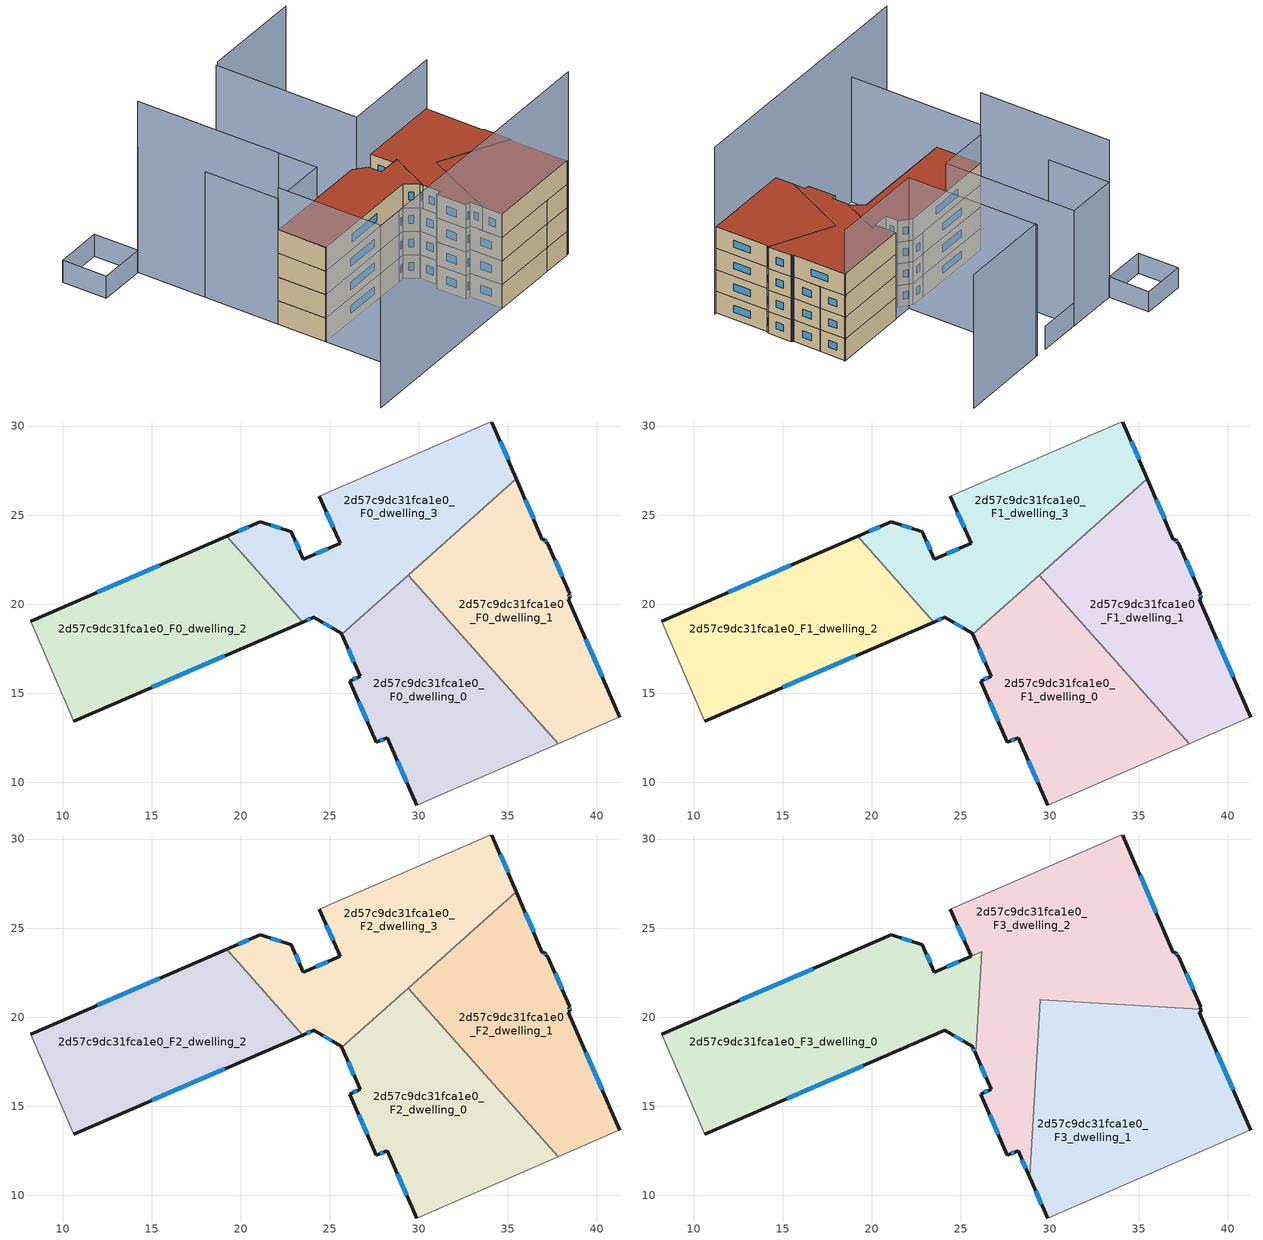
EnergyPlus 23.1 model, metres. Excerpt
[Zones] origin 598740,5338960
2d57c9dc31fca1e0_F0_dwelling_0
 floor ground (EU_floor_Construction): 29.4,21.63 37.83,12.17 29.88,8.72 28.22,12.5 27.62,12.24 26.11,15.68 26.71,15.94 25.68,18.31 z0
 wall outside (EU_wall_Construction): 25.68,18.31 26.71,15.94 26.11,15.68 27.62,12.24 28.22,12.5 29.88,8.72 z0:3
 wall adiabatic (EU_wall_Construction): 29.88,8.72 37.83,12.17 z0:3
 wall to 2d57c9dc31fca1e0_F0_dwelling_1 (EU_wall_Construction): 37.83,12.17 29.4,21.63 z0:3
 wall to 2d57c9dc31fca1e0_F0_dwelling_3 (EU_wall_Construction): 29.4,21.63 25.68,18.31 z0:3
 window (EU_Window_Construction): 26.63,14.51 27.11,13.41 / 26.51,15.85 26.32,15.77 / 26.03,17.5 26.36,16.75 / 28.78,11.21 29.31,10 / 27.83,12.33 28.02,12.41 z1.02:1.98
2d57c9dc31fca1e0_F0_dwelling_1
 floor ground (EU_floor_Construction): 37.23,23.45 38.48,20.59 38.43,20.57 38.52,20.34 38.39,20.27 41.29,13.66 41.23,13.64 37.83,12.17 29.4,21.63 35.48,27.04 36.94,23.62 37.06,23.64 37.16,23.44 z0
 wall outside (EU_wall_Construction): 41.29,13.66 38.39,20.27 38.52,20.34 38.43,20.57 38.48,20.59 37.23,23.45 37.16,23.44 37.06,23.64 36.94,23.62 35.48,27.04 z0:3
 wall adiabatic (EU_wall_Construction): 37.83,12.17 41.23,13.64 41.29,13.66 z0:3
 wall to 2d57c9dc31fca1e0_F0_dwelling_3 (EU_wall_Construction): 35.48,27.04 29.4,21.63 z0:3
 window (EU_Window_Construction): 38.49,20.41 38.46,20.49 / 40.3,15.91 39.38,18.02 / 36.45,24.78 35.98,25.88 / 37.13,23.51 37.1,23.57 / 38.05,21.56 37.65,22.48 z1.02:1.98
2d57c9dc31fca1e0_F0_dwelling_2
 floor ground (EU_floor_Construction): 19.2,23.8 23.49,19 10.62,13.43 8.21,19.05 z0
 wall outside (EU_wall_Construction): 10.62,13.43 23.49,19 / 19.2,23.8 8.21,19.05 z0:3
 wall adiabatic (EU_wall_Construction): 8.21,19.05 10.62,13.43 z0:3
 wall to 2d57c9dc31fca1e0_F0_dwelling_3 (EU_wall_Construction): 23.49,19 19.2,23.8 z0:3
 window (EU_Window_Construction): 15,15.32 19.11,17.1 / 15.46,22.19 11.95,20.67 z1.02:1.98
2d57c9dc31fca1e0_F0_dwelling_3
 floor ground (EU_floor_Construction): 34.11,30.23 35.48,27.04 25.68,18.31 25.65,18.37 24.11,19.27 23.49,19 19.2,23.8 21.1,24.62 22.85,24.06 23.53,22.53 25.58,23.42 24.42,26.06 34,30.21 z0
 wall outside (EU_wall_Construction): 24.42,26.06 25.58,23.42 23.53,22.53 22.85,24.06 21.1,24.62 19.2,23.8 / 35.48,27.04 34.11,30.23 / 23.49,19 24.11,19.27 25.65,18.37 25.68,18.31 z0:3
 wall adiabatic (EU_wall_Construction): 34.11,30.23 34,30.21 24.42,26.06 z0:3
 window (EU_Window_Construction): 20.45,24.34 19.85,24.08 / 22.25,24.25 21.69,24.43 / 23.29,23.05 23.08,23.54 / 24.88,23.12 24.22,22.83 / 24.82,25.16 25.19,24.32 / 35.01,28.13 34.58,29.14 / 24.63,18.96 25.12,18.68 / 23.7,19.09 23.9,19.17 z1.02:1.98
2d57c9dc31fca1e0_F1_dwelling_0
 floor to 2d57c9dc31fca1e0_F0_dwelling_0 (EU_floor_Construction): 29.4,21.63 37.83,12.17 29.88,8.72 28.22,12.5 27.62,12.24 26.11,15.68 26.71,15.94 25.67,18.31 z3
 wall outside (EU_wall_Construction): 25.68,18.31 26.71,15.94 26.11,15.68 27.62,12.24 28.22,12.5 29.88,8.72 z3:6
 wall adiabatic (EU_wall_Construction): 29.88,8.72 37.83,12.17 z3:6
 wall to 2d57c9dc31fca1e0_F1_dwelling_1 (EU_wall_Construction): 37.83,12.17 29.4,21.63 z3:6
 wall to 2d57c9dc31fca1e0_F1_dwelling_3 (EU_wall_Construction): 29.4,21.63 25.68,18.31 z3:6
 window (EU_Window_Construction): 26.63,14.51 27.11,13.41 / 26.51,15.85 26.32,15.77 / 26.03,17.5 26.36,16.75 / 28.78,11.21 29.31,10 / 27.83,12.33 28.02,12.41 z4.02:4.98
2d57c9dc31fca1e0_F1_dwelling_1
 floor to 2d57c9dc31fca1e0_F0_dwelling_1 (EU_floor_Construction): 37.23,23.45 38.48,20.59 38.43,20.57 38.52,20.34 38.39,20.27 41.29,13.66 41.23,13.64 37.83,12.17 29.4,21.63 35.48,27.04 36.94,23.62 37.06,23.64 37.16,23.44 z3
 wall outside (EU_wall_Construction): 41.29,13.66 38.39,20.27 38.52,20.34 38.43,20.57 38.48,20.59 37.23,23.45 37.16,23.44 37.06,23.64 36.94,23.62 35.48,27.04 z3:6
 wall adiabatic (EU_wall_Construction): 37.83,12.17 41.23,13.64 41.29,13.66 z3:6
 wall to 2d57c9dc31fca1e0_F1_dwelling_3 (EU_wall_Construction): 35.48,27.04 29.4,21.63 z3:6
 window (EU_Window_Construction): 38.49,20.41 38.46,20.49 / 40.3,15.91 39.38,18.02 / 36.45,24.78 35.98,25.88 / 37.13,23.51 37.1,23.57 / 38.05,21.56 37.65,22.48 z4.02:4.98
2d57c9dc31fca1e0_F1_dwelling_2
 floor to 2d57c9dc31fca1e0_F0_dwelling_2 (EU_floor_Construction): 19.2,23.8 23.49,19 10.62,13.43 8.21,19.05 z3
 wall outside (EU_wall_Construction): 10.62,13.43 23.49,19 / 19.2,23.8 8.21,19.05 z3:6
 wall adiabatic (EU_wall_Construction): 8.21,19.05 10.62,13.43 z3:6
 wall to 2d57c9dc31fca1e0_F1_dwelling_3 (EU_wall_Construction): 23.49,19 19.2,23.8 z3:6
 window (EU_Window_Construction): 15,15.32 19.11,17.1 / 15.46,22.19 11.95,20.67 z4.02:4.98
2d57c9dc31fca1e0_F1_dwelling_3
 floor to 2d57c9dc31fca1e0_F0_dwelling_3 (EU_floor_Construction): 34.11,30.23 35.48,27.04 25.67,18.31 25.65,18.37 24.11,19.27 23.49,19 19.2,23.8 21.1,24.62 22.85,24.06 23.52,22.53 25.58,23.42 24.42,26.06 34,30.21 z3
 wall outside (EU_wall_Construction): 24.42,26.06 25.58,23.42 23.53,22.53 22.85,24.06 21.1,24.62 19.2,23.8 / 35.48,27.04 34.11,30.23 / 23.49,19 24.11,19.27 25.65,18.37 25.68,18.31 z3:6
 wall adiabatic (EU_wall_Construction): 34.11,30.23 34,30.21 24.42,26.06 z3:6
 window (EU_Window_Construction): 20.45,24.34 19.85,24.08 / 22.25,24.25 21.69,24.43 / 23.29,23.05 23.08,23.54 / 24.88,23.12 24.22,22.83 / 24.82,25.16 25.19,24.32 / 35.01,28.13 34.58,29.14 / 24.63,18.96 25.12,18.68 / 23.7,19.09 23.9,19.17 z4.02:4.98
2d57c9dc31fca1e0_F2_dwelling_0
 floor to 2d57c9dc31fca1e0_F1_dwelling_0 (EU_floor_Construction): 29.4,21.63 37.83,12.17 29.88,8.72 28.22,12.5 27.62,12.24 26.11,15.68 26.71,15.94 25.67,18.31 z6
 wall outside (EU_wall_Construction): 25.68,18.31 26.71,15.94 26.11,15.68 27.62,12.24 28.22,12.5 29.88,8.72 z6:9
 wall adiabatic (EU_wall_Construction): 29.88,8.72 37.83,12.17 z6:9
 wall to 2d57c9dc31fca1e0_F2_dwelling_1 (EU_wall_Construction): 37.83,12.17 29.4,21.63 z6:9
 wall to 2d57c9dc31fca1e0_F2_dwelling_3 (EU_wall_Construction): 29.4,21.63 25.68,18.31 z6:9
 window (EU_Window_Construction): 26.63,14.51 27.11,13.41 / 26.51,15.85 26.32,15.77 / 26.03,17.5 26.36,16.75 / 28.78,11.21 29.31,10 / 27.83,12.33 28.02,12.41 z7.02:7.98
2d57c9dc31fca1e0_F2_dwelling_1
 floor to 2d57c9dc31fca1e0_F1_dwelling_1 (EU_floor_Construction): 37.23,23.45 38.48,20.59 38.43,20.57 38.52,20.34 38.39,20.27 41.29,13.66 41.23,13.64 37.83,12.17 29.4,21.63 35.48,27.04 36.94,23.62 37.06,23.64 37.16,23.44 z6
 wall outside (EU_wall_Construction): 41.29,13.66 38.39,20.27 38.52,20.34 38.43,20.57 38.48,20.59 37.23,23.45 37.16,23.44 37.06,23.64 36.94,23.62 35.48,27.04 z6:9
 wall adiabatic (EU_wall_Construction): 37.83,12.17 41.23,13.64 41.29,13.66 z6:9
 wall to 2d57c9dc31fca1e0_F2_dwelling_3 (EU_wall_Construction): 35.48,27.04 29.4,21.63 z6:9
 window (EU_Window_Construction): 38.49,20.41 38.46,20.49 / 40.3,15.91 39.38,18.02 / 36.45,24.78 35.98,25.88 / 37.13,23.51 37.1,23.57 / 38.05,21.56 37.65,22.48 z7.02:7.98
2d57c9dc31fca1e0_F2_dwelling_2
 floor to 2d57c9dc31fca1e0_F1_dwelling_2 (EU_floor_Construction): 19.2,23.8 23.49,19 10.62,13.43 8.21,19.05 z6
 wall outside (EU_wall_Construction): 10.62,13.43 23.49,19 / 19.2,23.8 8.21,19.05 z6:9
 wall adiabatic (EU_wall_Construction): 8.21,19.05 10.62,13.43 z6:9
 wall to 2d57c9dc31fca1e0_F2_dwelling_3 (EU_wall_Construction): 23.49,19 19.2,23.8 z6:9
 window (EU_Window_Construction): 15,15.32 19.11,17.1 / 15.46,22.19 11.95,20.67 z7.02:7.98
2d57c9dc31fca1e0_F2_dwelling_3
 floor to 2d57c9dc31fca1e0_F1_dwelling_3 (EU_floor_Construction): 34.11,30.23 35.48,27.04 25.67,18.31 25.65,18.37 24.11,19.27 23.49,19 19.2,23.8 21.1,24.62 22.85,24.06 23.52,22.53 25.58,23.42 24.42,26.06 34,30.21 z6
 wall outside (EU_wall_Construction): 24.42,26.06 25.58,23.42 23.53,22.53 22.85,24.06 21.1,24.62 19.2,23.8 / 35.48,27.04 34.11,30.23 / 23.49,19 24.11,19.27 25.65,18.37 25.68,18.31 z6:9
 wall adiabatic (EU_wall_Construction): 34.11,30.23 34,30.21 24.42,26.06 z6:9
 window (EU_Window_Construction): 20.45,24.34 19.85,24.08 / 22.25,24.25 21.69,24.43 / 23.29,23.05 23.08,23.54 / 24.88,23.12 24.22,22.83 / 24.82,25.16 25.19,24.32 / 35.01,28.13 34.58,29.14 / 24.63,18.96 25.12,18.68 / 23.7,19.09 23.9,19.17 z7.02:7.98
2d57c9dc31fca1e0_F3_dwelling_0
 floor to 2d57c9dc31fca1e0_F2_dwelling_0 (EU_floor_Construction): 25.87,18.48 25.84,17.94 25.67,18.31 z9
 floor to 2d57c9dc31fca1e0_F2_dwelling_3 (EU_floor_Construction): 26.18,23.68 25.87,18.57 25.65,18.37 24.11,19.27 23.49,19 19.2,23.8 21.1,24.62 22.85,24.06 23.52,22.53 z9; 25.87,18.57 25.87,18.48 25.67,18.31 25.65,18.37 z9
 floor to 2d57c9dc31fca1e0_F2_dwelling_2 (EU_floor_Construction): 19.2,23.8 23.49,19 10.62,13.43 8.21,19.05 z9
 wall outside (EU_wall_Construction): 25.84,17.94 25.65,18.37 / 10.62,13.43 24.11,19.27 25.65,18.37 / 25.58,23.42 23.53,22.53 22.85,24.06 21.1,24.62 8.21,19.05 z9:12
 wall adiabatic (EU_wall_Construction): 8.21,19.05 10.62,13.43 z9:12
 wall to 2d57c9dc31fca1e0_F3_dwelling_2 (EU_wall_Construction): 25.84,17.94 26.18,23.68 25.58,23.42 z9:12
 window (EU_Window_Construction): 16.71,22.73 12.59,20.95 / 22.25,24.25 21.69,24.43 / 23.29,23.05 23.08,23.54 / 25.77,18.09 25.71,18.22 / 24.63,18.96 25.12,18.68 / 15.21,15.42 19.52,17.28 / 24.88,23.12 24.22,22.83 z10.02:10.98
 roof outside (EU_roof_Construction): 25.84,17.94 26.18,23.68 23.52,22.53 22.85,24.06 21.1,24.62 8.21,19.05 10.62,13.43 24.11,19.27 25.65,18.37 z12
2d57c9dc31fca1e0_F3_dwelling_1
 floor to 2d57c9dc31fca1e0_F2_dwelling_0 (EU_floor_Construction): 30.01,20.95 37.83,12.17 29.88,8.72 28.87,11.02 29.46,20.98 z9
 floor to 2d57c9dc31fca1e0_F2_dwelling_1 (EU_floor_Construction): 38.52,20.34 38.39,20.27 41.29,13.66 41.23,13.64 37.83,12.17 30.01,20.95 38.48,20.45 z9
 wall outside (EU_wall_Construction): 41.29,13.66 38.39,20.27 38.52,20.34 38.48,20.45 / 28.87,11.02 29.88,8.72 z9:12
 wall adiabatic (EU_wall_Construction): 29.88,8.72 41.23,13.64 41.29,13.66 z9:12
 wall to 2d57c9dc31fca1e0_F3_dwelling_2 (EU_wall_Construction): 38.48,20.45 29.46,20.98 28.87,11.02 z9:12
 window (EU_Window_Construction): 40.3,15.91 39.38,18.02 / 29.21,10.24 29.53,9.5 z10.02:10.98
 roof outside (EU_roof_Construction): 41.23,13.64 41.29,13.66 38.39,20.27 38.52,20.34 38.48,20.45 29.46,20.98 28.87,11.02 29.88,8.72 z12
2d57c9dc31fca1e0_F3_dwelling_2
 floor to 2d57c9dc31fca1e0_F2_dwelling_0 (EU_floor_Construction): 29.4,21.63 30.01,20.95 29.46,20.98 28.87,11.02 28.22,12.5 27.62,12.24 26.11,15.68 26.71,15.94 25.84,17.94 25.87,18.48 z9
 floor to 2d57c9dc31fca1e0_F2_dwelling_1 (EU_floor_Construction): 35.48,27.04 36.94,23.62 37.06,23.64 37.16,23.44 37.23,23.45 38.48,20.59 38.43,20.57 38.48,20.45 30.01,20.95 29.4,21.63 z9
 floor to 2d57c9dc31fca1e0_F2_dwelling_3 (EU_floor_Construction): 34.11,30.23 35.48,27.04 25.87,18.48 26.18,23.68 25.58,23.42 24.42,26.06 34,30.21 z9
 wall outside (EU_wall_Construction): 25.84,17.94 26.71,15.94 26.11,15.68 27.62,12.24 28.22,12.5 28.87,11.02 / 24.42,26.06 25.58,23.42 / 38.48,20.45 38.43,20.57 38.48,20.59 37.23,23.45 37.16,23.44 37.06,23.64 36.94,23.62 34.11,30.23 z9:12
 wall adiabatic (EU_wall_Construction): 34.11,30.23 34,30.21 24.42,26.06 z9:12
 window (EU_Window_Construction): 28.44,12 28.65,11.52 / 27.83,12.33 28.02,12.41 / 26.63,14.51 27.11,13.41 / 26.51,15.85 26.32,15.77 / 26.13,17.26 26.41,16.62 / 24.82,25.16 25.19,24.32 / 35.98,25.87 35.07,27.98 / 37.13,23.51 37.1,23.57 / 38.05,21.56 37.65,22.48 z10.02:10.98
 roof outside (EU_roof_Construction): 38.48,20.45 38.43,20.57 38.48,20.59 37.23,23.45 37.16,23.44 37.06,23.64 36.94,23.62 34.11,30.23 34,30.21 24.42,26.06 25.58,23.42 26.18,23.68 25.84,17.94 26.71,15.94 26.11,15.68 27.62,12.24 28.22,12.5 28.87,11.02 29.46,20.98 z12
shading: 8.6,-0.52 41.54,13.78 z0:23.2; 8.21,19.05 15.4,2.41 z0:17.4; 1.07,35.58 8.22,19.05 z0:21.8; 8.21,19.05 1.08,35.56 / 1.08,35.56 7.79,38.46 / 7.79,38.46 14.92,21.94 / 14.92,21.94 8.21,19.05 z0:16; 34.23,30.3 21.94,24.99 / 21.94,24.99 14.8,41.48 z0:18.2; -4.51,33.15 -6.72,38.28 / -6.72,38.28 -1.12,40.69 / -1.12,40.69 1.09,35.57 / 1.09,35.57 -4.51,33.15 z0:2.8; 13.26,40.81 1.08,35.56 z0:3.2; 27,46.74 15.08,41.6 z0:18.5
[Building]
EU S2 Campaign: North Axis=0; Terrain=City; Solar Distribution=FullExterior
[Site:Location]
Vienna: Latitude=48; Longitude=16.5; Time Zone=1; Elevation=183
[SizingPeriod:WeatherFileDays]
AnnualSizingPeriod: Begin Month=1; Begin Day of Month=1; End Month=12; End Day of Month=31; Day of Week for Start Day=Monday; Use Weather File Daylight Saving Period=No; Use Weather File Rain and Snow Indicators=No
[MATERIAL]
EU_InternalMass_Material: Roughness=MediumRough; Thickness=0.1; Conductivity=1; Density=1800; Specific Heat=900; Thermal Absorptance=0.9; Solar Absorptance=0.7; Visible Absorptance=0.7
[MATERIAL:NOMASS] Roughness=MediumRough; Thermal Absorptance=0.9; Solar Absorptance=0.7; Visible Absorptance=0.7
Name | Thermal Resistance
EU_wall_NoMass | 0.942466
EU_roof_NoMass | 0.551687
EU_floor_NoMass | 0.66527
[WINDOWMATERIAL:SIMPLEGLAZINGSYSTEM]
EU_Window_SimpleGlazing: UFactor=2.03367; Solar Heat Gain Coefficient=0.65; Visible Transmittance=0.65
[CONSTRUCTION]
EU_wall_Construction: EU_wall_NoMass
EU_roof_Construction: EU_roof_NoMass
EU_floor_Construction: EU_floor_NoMass
EU_Window_Construction: EU_Window_SimpleGlazing
EU_InternalMass_Construction: EU_InternalMass_Material
[ZONE] Type=1; Multiplier=1; Ceiling Height=autocalculate; Floor Area=autocalculate; Part of Total Floor Area=Yes
Name | Volume
2d57c9dc31fca1e0_F0_dwelling_0 | 238.391
2d57c9dc31fca1e0_F1_dwelling_0; 2d57c9dc31fca1e0_F2_dwelling_0 | 238.392
2d57c9dc31fca1e0_F3_dwelling_0 | 305.858
2d57c9dc31fca1e0_F0_dwelling_1; 2d57c9dc31fca1e0_F1_dwelling_1; 2d57c9dc31fca1e0_F2_dwelling_1 | 238.427
2d57c9dc31fca1e0_F3_dwelling_1 | 317.873
2d57c9dc31fca1e0_F0_dwelling_2 | 238.418
2d57c9dc31fca1e0_F1_dwelling_2; 2d57c9dc31fca1e0_F2_dwelling_2 | 238.419
2d57c9dc31fca1e0_F3_dwelling_2 | 329.862
2d57c9dc31fca1e0_F0_dwelling_3 | 238.38
2d57c9dc31fca1e0_F1_dwelling_3; 2d57c9dc31fca1e0_F2_dwelling_3 | 238.381
[INTERNALMASS] Construction=EU_InternalMass_Construction
Name | Zone or ZoneList | Surface Area
2d57c9dc31fca1e0_F0_dwelling_0_EU_InternalMass | 2d57c9dc31fca1e0_F0_dwelling_0 | 79.4635
2d57c9dc31fca1e0_F0_dwelling_1_EU_InternalMass | 2d57c9dc31fca1e0_F0_dwelling_1 | 79.4756
2d57c9dc31fca1e0_F0_dwelling_2_EU_InternalMass | 2d57c9dc31fca1e0_F0_dwelling_2 | 79.4728
2d57c9dc31fca1e0_F0_dwelling_3_EU_InternalMass | 2d57c9dc31fca1e0_F0_dwelling_3 | 79.46
2d57c9dc31fca1e0_F1_dwelling_0_EU_InternalMass | 2d57c9dc31fca1e0_F1_dwelling_0 | 79.4635
2d57c9dc31fca1e0_F1_dwelling_1_EU_InternalMass | 2d57c9dc31fca1e0_F1_dwelling_1 | 79.4756
2d57c9dc31fca1e0_F1_dwelling_2_EU_InternalMass | 2d57c9dc31fca1e0_F1_dwelling_2 | 79.4728
2d57c9dc31fca1e0_F1_dwelling_3_EU_InternalMass | 2d57c9dc31fca1e0_F1_dwelling_3 | 79.46
2d57c9dc31fca1e0_F2_dwelling_0_EU_InternalMass | 2d57c9dc31fca1e0_F2_dwelling_0 | 79.4635
2d57c9dc31fca1e0_F2_dwelling_1_EU_InternalMass | 2d57c9dc31fca1e0_F2_dwelling_1 | 79.4756
2d57c9dc31fca1e0_F2_dwelling_2_EU_InternalMass | 2d57c9dc31fca1e0_F2_dwelling_2 | 79.4728
2d57c9dc31fca1e0_F2_dwelling_3_EU_InternalMass | 2d57c9dc31fca1e0_F2_dwelling_3 | 79.46
2d57c9dc31fca1e0_F3_dwelling_0_EU_InternalMass | 2d57c9dc31fca1e0_F3_dwelling_0 | 101.954
2d57c9dc31fca1e0_F3_dwelling_1_EU_InternalMass | 2d57c9dc31fca1e0_F3_dwelling_1 | 105.957
2d57c9dc31fca1e0_F3_dwelling_2_EU_InternalMass | 2d57c9dc31fca1e0_F3_dwelling_2 | 109.955
[OTHEREQUIPMENT] Fuel Type=Electricity; Design Level Calculation Method=Watts/Area; Power per Zone Floor Area=1; Fraction Latent=0; Fraction Radiant=0; Fraction Lost=0; Carbon Dioxide Generation Rate=0; EndUse Subcategory=EU_Step8_InternalGains
Name | Zone or ZoneList or Space or SpaceList | Schedule
EU_Step8_InternalGain_2d57c9dc31fca1e0_F0_dwelling_0_f000 | 2d57c9dc31fca1e0_F0_dwelling_0 | EU_Step8_GainSchedule_2d57c9dc31fca1e0_F0_dwelling_0_f000
EU_Step8_InternalGain_2d57c9dc31fca1e0_F0_dwelling_1_f000 | 2d57c9dc31fca1e0_F0_dwelling_1 | EU_Step8_GainSchedule_2d57c9dc31fca1e0_F0_dwelling_1_f000
EU_Step8_InternalGain_2d57c9dc31fca1e0_F0_dwelling_2_f000 | 2d57c9dc31fca1e0_F0_dwelling_2 | EU_Step8_GainSchedule_2d57c9dc31fca1e0_F0_dwelling_2_f000
EU_Step8_InternalGain_2d57c9dc31fca1e0_F0_dwelling_3_f000 | 2d57c9dc31fca1e0_F0_dwelling_3 | EU_Step8_GainSchedule_2d57c9dc31fca1e0_F0_dwelling_3_f000
EU_Step8_InternalGain_2d57c9dc31fca1e0_F1_dwelling_0_f000 | 2d57c9dc31fca1e0_F1_dwelling_0 | EU_Step8_GainSchedule_2d57c9dc31fca1e0_F1_dwelling_0_f000
EU_Step8_InternalGain_2d57c9dc31fca1e0_F1_dwelling_1_f000 | 2d57c9dc31fca1e0_F1_dwelling_1 | EU_Step8_GainSchedule_2d57c9dc31fca1e0_F1_dwelling_1_f000
EU_Step8_InternalGain_2d57c9dc31fca1e0_F1_dwelling_2_f000 | 2d57c9dc31fca1e0_F1_dwelling_2 | EU_Step8_GainSchedule_2d57c9dc31fca1e0_F1_dwelling_2_f000
EU_Step8_InternalGain_2d57c9dc31fca1e0_F1_dwelling_3_f000 | 2d57c9dc31fca1e0_F1_dwelling_3 | EU_Step8_GainSchedule_2d57c9dc31fca1e0_F1_dwelling_3_f000
EU_Step8_InternalGain_2d57c9dc31fca1e0_F2_dwelling_0_f000 | 2d57c9dc31fca1e0_F2_dwelling_0 | EU_Step8_GainSchedule_2d57c9dc31fca1e0_F2_dwelling_0_f000
EU_Step8_InternalGain_2d57c9dc31fca1e0_F2_dwelling_1_f000 | 2d57c9dc31fca1e0_F2_dwelling_1 | EU_Step8_GainSchedule_2d57c9dc31fca1e0_F2_dwelling_1_f000
EU_Step8_InternalGain_2d57c9dc31fca1e0_F2_dwelling_2_f000 | 2d57c9dc31fca1e0_F2_dwelling_2 | EU_Step8_GainSchedule_2d57c9dc31fca1e0_F2_dwelling_2_f000
EU_Step8_InternalGain_2d57c9dc31fca1e0_F2_dwelling_3_f000 | 2d57c9dc31fca1e0_F2_dwelling_3 | EU_Step8_GainSchedule_2d57c9dc31fca1e0_F2_dwelling_3_f000
EU_Step8_InternalGain_2d57c9dc31fca1e0_F3_dwelling_0_f000 | 2d57c9dc31fca1e0_F3_dwelling_0 | EU_Step8_GainSchedule_2d57c9dc31fca1e0_F3_dwelling_0_f000
EU_Step8_InternalGain_2d57c9dc31fca1e0_F3_dwelling_1_f000 | 2d57c9dc31fca1e0_F3_dwelling_1 | EU_Step8_GainSchedule_2d57c9dc31fca1e0_F3_dwelling_1_f000
EU_Step8_InternalGain_2d57c9dc31fca1e0_F3_dwelling_2_f000 | 2d57c9dc31fca1e0_F3_dwelling_2 | EU_Step8_GainSchedule_2d57c9dc31fca1e0_F3_dwelling_2_f000
[ZONEVENTILATION:DESIGNFLOWRATE] Schedule=EU_AlwaysOn; Design Flow Rate Calculation Method=AirChanges/Hour; Air Changes per Hour=0.530523; Ventilation Type=Natural; Fan Pressure Rise=0; Fan Total Efficiency=1; Constant Term Coefficient=1; Temperature Term Coefficient=0; Velocity Term Coefficient=0; Velocity Squared Term Coefficient=0; Minimum Indoor Temperature=-100; Maximum Indoor Temperature=100; Delta Temperature=-100; Minimum Outdoor Temperature=-100; Maximum Outdoor Temperature=100; Maximum Wind Speed=40
Name | Zone or ZoneList or Space or SpaceList
EU_ConstantAir_2d57c9dc31fca1e0_F0_dwelling_0 | 2d57c9dc31fca1e0_F0_dwelling_0
EU_ConstantAir_2d57c9dc31fca1e0_F0_dwelling_1 | 2d57c9dc31fca1e0_F0_dwelling_1
EU_ConstantAir_2d57c9dc31fca1e0_F0_dwelling_2 | 2d57c9dc31fca1e0_F0_dwelling_2
EU_ConstantAir_2d57c9dc31fca1e0_F0_dwelling_3 | 2d57c9dc31fca1e0_F0_dwelling_3
EU_ConstantAir_2d57c9dc31fca1e0_F1_dwelling_0 | 2d57c9dc31fca1e0_F1_dwelling_0
EU_ConstantAir_2d57c9dc31fca1e0_F1_dwelling_1 | 2d57c9dc31fca1e0_F1_dwelling_1
EU_ConstantAir_2d57c9dc31fca1e0_F1_dwelling_2 | 2d57c9dc31fca1e0_F1_dwelling_2
EU_ConstantAir_2d57c9dc31fca1e0_F1_dwelling_3 | 2d57c9dc31fca1e0_F1_dwelling_3
EU_ConstantAir_2d57c9dc31fca1e0_F2_dwelling_0 | 2d57c9dc31fca1e0_F2_dwelling_0
EU_ConstantAir_2d57c9dc31fca1e0_F2_dwelling_1 | 2d57c9dc31fca1e0_F2_dwelling_1
EU_ConstantAir_2d57c9dc31fca1e0_F2_dwelling_2 | 2d57c9dc31fca1e0_F2_dwelling_2
EU_ConstantAir_2d57c9dc31fca1e0_F2_dwelling_3 | 2d57c9dc31fca1e0_F2_dwelling_3
EU_ConstantAir_2d57c9dc31fca1e0_F3_dwelling_0 | 2d57c9dc31fca1e0_F3_dwelling_0
EU_ConstantAir_2d57c9dc31fca1e0_F3_dwelling_1 | 2d57c9dc31fca1e0_F3_dwelling_1
EU_ConstantAir_2d57c9dc31fca1e0_F3_dwelling_2 | 2d57c9dc31fca1e0_F3_dwelling_2
[HVACTEMPLATE:THERMOSTAT] Constant Heating Setpoint=20; Constant Cooling Setpoint=50
EU_HeatOnly_2d57c9dc31fca1e0_F0_dwelling_0; EU_HeatOnly_2d57c9dc31fca1e0_F0_dwelling_1; EU_HeatOnly_2d57c9dc31fca1e0_F0_dwelling_2; EU_HeatOnly_2d57c9dc31fca1e0_F0_dwelling_3; EU_HeatOnly_2d57c9dc31fca1e0_F1_dwelling_0; EU_HeatOnly_2d57c9dc31fca1e0_F1_dwelling_1; EU_HeatOnly_2d57c9dc31fca1e0_F1_dwelling_2; EU_HeatOnly_2d57c9dc31fca1e0_F1_dwelling_3; EU_HeatOnly_2d57c9dc31fca1e0_F2_dwelling_0; EU_HeatOnly_2d57c9dc31fca1e0_F2_dwelling_1; EU_HeatOnly_2d57c9dc31fca1e0_F2_dwelling_2; EU_HeatOnly_2d57c9dc31fca1e0_F2_dwelling_3; EU_HeatOnly_2d57c9dc31fca1e0_F3_dwelling_0; EU_HeatOnly_2d57c9dc31fca1e0_F3_dwelling_1; EU_HeatOnly_2d57c9dc31fca1e0_F3_dwelling_2
[HVACTEMPLATE:ZONE:IDEALLOADSAIRSYSTEM] System Availability Schedule=EU_AlwaysOn; Maximum Heating Supply Air Temperature=50; Minimum Cooling Supply Air Temperature=13; Maximum Heating Supply Air Humidity Ratio=0.0156; Minimum Cooling Supply Air Humidity Ratio=0.0077; Heating Limit=NoLimit; Cooling Limit=NoLimit; Heating Availability Schedule=EU_AlwaysOn; Cooling Availability Schedule=EU_CoolingOff; Dehumidification Control Type=ConstantSensibleHeatRatio; Cooling Sensible Heat Ratio=0.7; Dehumidification Setpoint=60; Humidification Control Type=None; Humidification Setpoint=30; Outdoor Air Method=None; Outdoor Air Flow Rate per Person=0.00944; Outdoor Air Flow Rate per Zone Floor Area=0; Outdoor Air Flow Rate per Zone=0; Demand Controlled Ventilation Type=None; Outdoor Air Economizer Type=NoEconomizer; Heat Recovery Type=None; Sensible Heat Recovery Effectiveness=0.7; Latent Heat Recovery Effectiveness=0.65
Name | Template Thermostat
2d57c9dc31fca1e0_F0_dwelling_0 | EU_HeatOnly_2d57c9dc31fca1e0_F0_dwelling_0
2d57c9dc31fca1e0_F0_dwelling_1 | EU_HeatOnly_2d57c9dc31fca1e0_F0_dwelling_1
2d57c9dc31fca1e0_F0_dwelling_2 | EU_HeatOnly_2d57c9dc31fca1e0_F0_dwelling_2
2d57c9dc31fca1e0_F0_dwelling_3 | EU_HeatOnly_2d57c9dc31fca1e0_F0_dwelling_3
2d57c9dc31fca1e0_F1_dwelling_0 | EU_HeatOnly_2d57c9dc31fca1e0_F1_dwelling_0
2d57c9dc31fca1e0_F1_dwelling_1 | EU_HeatOnly_2d57c9dc31fca1e0_F1_dwelling_1
2d57c9dc31fca1e0_F1_dwelling_2 | EU_HeatOnly_2d57c9dc31fca1e0_F1_dwelling_2
2d57c9dc31fca1e0_F1_dwelling_3 | EU_HeatOnly_2d57c9dc31fca1e0_F1_dwelling_3
2d57c9dc31fca1e0_F2_dwelling_0 | EU_HeatOnly_2d57c9dc31fca1e0_F2_dwelling_0
2d57c9dc31fca1e0_F2_dwelling_1 | EU_HeatOnly_2d57c9dc31fca1e0_F2_dwelling_1
2d57c9dc31fca1e0_F2_dwelling_2 | EU_HeatOnly_2d57c9dc31fca1e0_F2_dwelling_2
2d57c9dc31fca1e0_F2_dwelling_3 | EU_HeatOnly_2d57c9dc31fca1e0_F2_dwelling_3
2d57c9dc31fca1e0_F3_dwelling_0 | EU_HeatOnly_2d57c9dc31fca1e0_F3_dwelling_0
2d57c9dc31fca1e0_F3_dwelling_1 | EU_HeatOnly_2d57c9dc31fca1e0_F3_dwelling_1
2d57c9dc31fca1e0_F3_dwelling_2 | EU_HeatOnly_2d57c9dc31fca1e0_F3_dwelling_2
[SIZING:ZONE] Zone Cooling Design Supply Air Temperature Input Method=SupplyAirTemperature; Zone Cooling Design Supply Air Temperature=13; Zone Heating Design Supply Air Temperature Input Method=SupplyAirTemperature; Zone Heating Design Supply Air Temperature=50; Zone Cooling Design Supply Air Humidity Ratio=0.008; Zone Heating Design Supply Air Humidity Ratio=0.008; Cooling Design Air Flow Method=DesignDay; Cooling Design Air Flow Rate=0; Cooling Minimum Air Flow per Zone Floor Area=0.000762; Cooling Minimum Air Flow=0; Cooling Minimum Air Flow Fraction=0.2; Heating Design Air Flow Method=DesignDay; Heating Design Air Flow Rate=0; Heating Maximum Air Flow per Zone Floor Area=0.002032; Heating Maximum Air Flow=0.141576; Heating Maximum Air Flow Fraction=0.3; Account for Dedicated Outdoor Air System=No; Dedicated Outdoor Air System Control Strategy=NeutralSupplyAir; Dedicated Outdoor Air Low Setpoint Temperature for Design=autosize; Dedicated Outdoor Air High Setpoint Temperature for Design=autosize; Zone Load Sizing Method=Sensible Load Only No Latent Load; Zone Latent Cooling Design Supply Air Humidity Ratio Input Method=HumidityRatioDifference; Zone Cooling Design Supply Air Humidity Ratio Difference=0.005; Zone Latent Heating Design Supply Air Humidity Ratio Input Method=HumidityRatioDifference; Zone Humidification Design Supply Air Humidity Ratio Difference=0.005
2d57c9dc31fca1e0_F0_dwelling_0; 2d57c9dc31fca1e0_F0_dwelling_1; 2d57c9dc31fca1e0_F0_dwelling_2; 2d57c9dc31fca1e0_F0_dwelling_3; 2d57c9dc31fca1e0_F1_dwelling_0; 2d57c9dc31fca1e0_F1_dwelling_1; 2d57c9dc31fca1e0_F1_dwelling_2; 2d57c9dc31fca1e0_F1_dwelling_3; 2d57c9dc31fca1e0_F2_dwelling_0; 2d57c9dc31fca1e0_F2_dwelling_1; 2d57c9dc31fca1e0_F2_dwelling_2; 2d57c9dc31fca1e0_F2_dwelling_3; 2d57c9dc31fca1e0_F3_dwelling_0; 2d57c9dc31fca1e0_F3_dwelling_1; 2d57c9dc31fca1e0_F3_dwelling_2
[SCHEDULE:CONSTANT]
Name | Hourly Value
EU_AlwaysOn | 1
EU_CoolingOff | 0
[SCHEDULE:FILE] Column Number=1; Rows to Skip at Top=0; Number of Hours of Data=8760; Column Separator=Comma; Interpolate to Timestep=No; Minutes per Item=60; Adjust Schedule for Daylight Savings=Yes
Name | File
EU_Step8_GainSchedule_2d57c9dc31fca1e0_F0_dwelling_0_f000 | ../../schedules/2d57c9dc31fca1e0/2d57c9dc31fca1e0_F0_dwelling_0_f000_gain.csv
EU_Step8_GainSchedule_2d57c9dc31fca1e0_F0_dwelling_1_f000 | ../../schedules/2d57c9dc31fca1e0/2d57c9dc31fca1e0_F0_dwelling_1_f000_gain.csv
EU_Step8_GainSchedule_2d57c9dc31fca1e0_F0_dwelling_2_f000 | ../../schedules/2d57c9dc31fca1e0/2d57c9dc31fca1e0_F0_dwelling_2_f000_gain.csv
EU_Step8_GainSchedule_2d57c9dc31fca1e0_F0_dwelling_3_f000 | ../../schedules/2d57c9dc31fca1e0/2d57c9dc31fca1e0_F0_dwelling_3_f000_gain.csv
EU_Step8_GainSchedule_2d57c9dc31fca1e0_F1_dwelling_0_f000 | ../../schedules/2d57c9dc31fca1e0/2d57c9dc31fca1e0_F1_dwelling_0_f000_gain.csv
EU_Step8_GainSchedule_2d57c9dc31fca1e0_F1_dwelling_1_f000 | ../../schedules/2d57c9dc31fca1e0/2d57c9dc31fca1e0_F1_dwelling_1_f000_gain.csv
EU_Step8_GainSchedule_2d57c9dc31fca1e0_F1_dwelling_2_f000 | ../../schedules/2d57c9dc31fca1e0/2d57c9dc31fca1e0_F1_dwelling_2_f000_gain.csv
EU_Step8_GainSchedule_2d57c9dc31fca1e0_F1_dwelling_3_f000 | ../../schedules/2d57c9dc31fca1e0/2d57c9dc31fca1e0_F1_dwelling_3_f000_gain.csv
EU_Step8_GainSchedule_2d57c9dc31fca1e0_F2_dwelling_0_f000 | ../../schedules/2d57c9dc31fca1e0/2d57c9dc31fca1e0_F2_dwelling_0_f000_gain.csv
EU_Step8_GainSchedule_2d57c9dc31fca1e0_F2_dwelling_1_f000 | ../../schedules/2d57c9dc31fca1e0/2d57c9dc31fca1e0_F2_dwelling_1_f000_gain.csv
EU_Step8_GainSchedule_2d57c9dc31fca1e0_F2_dwelling_2_f000 | ../../schedules/2d57c9dc31fca1e0/2d57c9dc31fca1e0_F2_dwelling_2_f000_gain.csv
EU_Step8_GainSchedule_2d57c9dc31fca1e0_F2_dwelling_3_f000 | ../../schedules/2d57c9dc31fca1e0/2d57c9dc31fca1e0_F2_dwelling_3_f000_gain.csv
EU_Step8_GainSchedule_2d57c9dc31fca1e0_F3_dwelling_0_f000 | ../../schedules/2d57c9dc31fca1e0/2d57c9dc31fca1e0_F3_dwelling_0_f000_gain.csv
EU_Step8_GainSchedule_2d57c9dc31fca1e0_F3_dwelling_1_f000 | ../../schedules/2d57c9dc31fca1e0/2d57c9dc31fca1e0_F3_dwelling_1_f000_gain.csv
EU_Step8_GainSchedule_2d57c9dc31fca1e0_F3_dwelling_2_f000 | ../../schedules/2d57c9dc31fca1e0/2d57c9dc31fca1e0_F3_dwelling_2_f000_gain.csv
